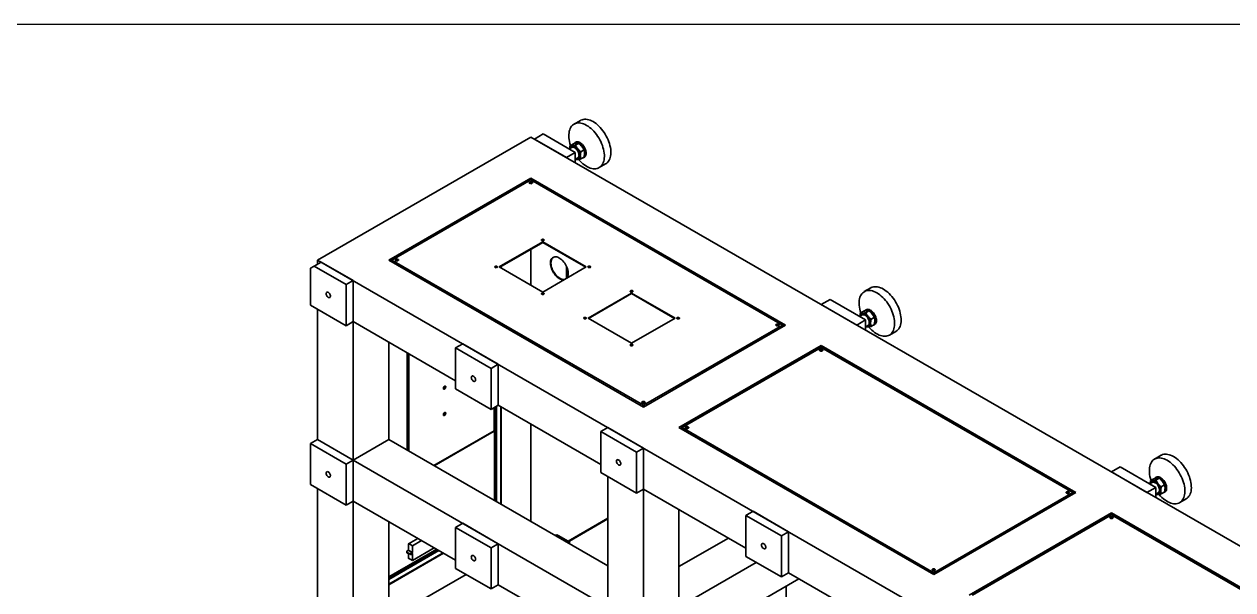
# Model space of a CAD drawing. Header units: millimetres. Extents: x 2577 to 10032, y 103 to 6493.
# Drawn here: x 6403 to 8808, y 5367 to 6493 of the extents above; entities that cross this region are included whole.
import ezdxf

# ---------------------------------------------------------------- set-up
doc = ezdxf.new("R2010")
doc.units = ezdxf.units.MM

msp = doc.modelspace()

# ---------------------------------------------------------------- linework, layer by layer
at = {"color": 7, "linetype": 'Continuous', "lineweight": 35}
for p, q in [((7510.115, 6301.494), (7497.21, 6294.045)), ((7411.369, 6268.404), (6987.105, 6023.481)), ((7411.369, 6268.404), (9214.492, 5227.483)), ((7418.44, 6264.322), (7436.118, 6274.527)), ((7418.44, 6264.322), (7482.08, 6227.583)), ((7436.118, 6274.527), (7499.758, 6237.788)), ((7489.446, 6251.146), (7495.927, 6254.888)), ((7500.804, 6258.015), (7499.39, 6257.199)), ((7500.053, 6252.095), (7506.534, 6255.836)), ((7499.758, 6237.788), (7482.08, 6227.583)), ((7492.697, 6247.562), (7487.762, 6244.713)), ((7499.758, 6237.788), (7499.758, 6217.378)), ((7510.659, 6238.9), (7517.14, 6242.642)), ((7510.659, 6224.757), (7517.14, 6228.499)), ((7516.389, 6227.753), (7517.803, 6228.57)), ((7499.758, 6223.926), (7504.696, 6226.777)), ((7499.758, 6224.062), (7500.053, 6223.809)), ((7547.206, 6207.44), (7560.111, 6214.889)), ((7411.369, 6186.763), (7128.527, 6023.481)), ((7409.869, 6183.237), (7133.391, 6023.63)), ((7411.369, 6183.089), (7134.891, 6023.481)), ((7918.153, 5894.203), (7411.369, 6186.763)), ((7411.369, 6183.639), (7411.369, 6186.763)), ((7911.789, 5894.203), (7411.369, 6183.089)), ((7913.289, 5894.351), (7412.869, 6183.237)), ((7411.369, 6178.025), (7411.369, 6175.498)), ((7348.331, 6009.868), (7434.951, 6059.873)), ((7434.951, 6059.873), (7521.572, 6009.868)), ((7434.951, 6058.648), (7434.951, 6059.873)), ((7349.392, 6009.255), (7434.951, 6058.648)), ((7411.369, 6045.034), (7411.369, 5973.476)), ((7434.951, 6058.648), (7520.511, 6009.255)), ((6980.034, 6011.235), (6994.176, 6019.399)), ((8790.227, 4982.561), (6987.105, 6023.481)), ((6987.105, 6023.481), (6987.105, 6015.317)), ((7057.816, 5982.661), (6994.176, 6019.399)), ((7128.527, 6023.481), (7635.31, 5730.921)), ((7134.891, 6023.481), (7635.31, 5734.595)), ((6972.963, 6007.152), (6980.034, 6011.235)), ((6972.963, 6007.152), (6972.963, 5933.663)), ((7043.674, 5974.497), (6980.034, 6011.235)), ((7341.719, 6008.318), (7341.719, 6010.192)), ((7343.133, 6008.351), (7343.133, 6010.159)), ((7434.951, 5959.863), (7348.331, 6009.868)), ((7352.497, 6007.462), (7352.497, 6011.048)), ((7521.572, 6009.868), (7434.951, 5959.863)), ((7482.08, 6011.213), (7482.08, 5987.069)), ((7057.816, 5982.661), (7043.674, 5974.497)), ((7043.674, 5974.497), (7043.674, 5892.843)), ((7057.816, 5901.007), (7057.816, 5982.661)), ((8087.609, 5968.114), (8074.704, 5960.664)), ((7525.107, 5907.817), (7611.728, 5957.822)), ((7526.168, 5907.204), (7611.728, 5956.597)), ((7611.728, 5957.822), (7698.349, 5907.817)), ((7611.728, 5956.597), (7611.728, 5957.822)), ((7611.728, 5956.597), (7697.288, 5907.204)), ((8006.541, 5945.228), (7988.863, 5935.023)), ((8077.252, 5904.408), (8006.541, 5945.228)), ((7043.674, 5892.843), (6972.963, 5933.663)), ((6987.105, 5925.499), (6987.105, 5666.245)), ((7988.863, 5935.023), (8059.574, 5894.203)), ((8066.94, 5917.766), (8073.421, 5921.508)), ((8078.298, 5924.635), (8076.884, 5923.819)), ((8077.547, 5918.715), (8084.028, 5922.456)), ((7057.816, 5901.007), (7043.674, 5892.843)), ((7057.816, 5901.007), (7261.71, 5783.301)), ((7057.816, 5625.424), (7057.816, 5901.007)), ((7611.728, 5857.812), (7525.107, 5907.817)), ((7698.349, 5907.817), (7611.728, 5857.812)), ((7635.31, 5734.595), (7911.789, 5894.203)), ((7635.31, 5730.921), (7918.153, 5894.203)), ((8077.252, 5904.408), (8059.574, 5894.203)), ((8070.192, 5914.182), (8065.256, 5911.333)), ((8077.252, 5883.998), (8077.252, 5904.408)), ((8077.252, 5890.545), (8082.191, 5893.396)), ((8088.153, 5905.52), (8094.634, 5909.262)), ((8088.153, 5891.377), (8094.634, 5895.119)), ((8093.883, 5894.373), (8095.297, 5895.189)), ((8077.252, 5890.682), (8077.547, 5890.429)), ((8124.7, 5874.059), (8137.605, 5881.509)), ((7128.527, 5666.245), (7128.527, 5860.186)), ((7261.71, 5848.627), (7275.852, 5856.791)), ((7261.71, 5848.627), (7261.71, 5766.973)), ((7332.421, 5807.807), (7261.71, 5848.627)), ((7275.852, 5856.791), (7346.563, 5815.971)), ((7988.863, 5853.383), (7706.021, 5690.101)), ((7987.364, 5849.857), (7710.885, 5690.249)), ((7988.863, 5849.709), (7712.385, 5690.101)), ((8495.576, 5560.863), (7988.863, 5853.383)), ((7988.863, 5850.259), (7988.863, 5853.383)), ((8489.283, 5560.823), (7988.863, 5849.709)), ((7988.863, 5844.645), (7988.863, 5842.118)), ((8490.783, 5560.971), (7990.363, 5849.857)), ((7346.563, 5815.971), (7332.421, 5807.807)), ((7332.421, 5726.152), (7332.421, 5807.807)), ((7346.563, 5734.317), (7346.563, 5815.971)), ((7261.71, 5766.973), (7332.421, 5726.152)), ((7332.421, 5726.152), (7346.563, 5734.317)), ((7339.27, 5684.798), (7339.27, 5730.106)), ((7341.719, 5543.171), (7341.719, 5731.52)), ((7343.133, 5542.355), (7343.133, 5732.337)), ((7346.563, 5734.317), (7550.457, 5616.611)), ((7352.497, 5536.949), (7352.497, 5730.891)), ((7219.079, 5613.97), (7338.019, 5682.633)), ((7411.369, 5696.905), (7411.369, 5502.963)), ((7550.457, 5681.937), (7564.599, 5690.101)), ((7550.457, 5681.937), (7550.457, 5600.283)), ((7621.168, 5641.116), (7550.457, 5681.937)), ((7564.599, 5690.101), (7635.31, 5649.28)), ((7706.021, 5690.101), (8212.733, 5397.582)), ((7712.385, 5690.101), (8212.804, 5401.215)), ((6987.105, 5666.245), (6972.963, 5658.08)), ((6972.963, 5658.08), (6972.963, 5576.426)), ((6972.963, 5658.08), (7043.674, 5617.26)), ((7057.816, 5625.424), (6987.105, 5666.245)), ((7057.816, 5625.424), (7128.527, 5666.245)), ((7128.527, 5666.245), (7564.599, 5414.505)), ((7635.31, 5649.28), (7621.168, 5641.116)), ((7621.168, 5559.462), (7621.168, 5641.116)), ((7635.31, 5567.626), (7635.31, 5649.28)), ((8665.032, 5634.775), (8652.128, 5627.325)), ((7043.674, 5617.26), (7057.816, 5625.424)), ((7043.674, 5617.26), (7043.674, 5535.606)), ((7564.599, 5332.864), (7057.816, 5625.424)), ((7057.816, 5543.77), (7057.816, 5625.424)), ((8583.964, 5611.889), (8566.287, 5601.684)), ((8654.675, 5571.069), (8583.964, 5611.889)), ((7550.457, 5600.283), (7621.168, 5559.462)), ((7564.599, 5592.119), (7564.599, 5332.864)), ((8566.287, 5601.684), (8636.997, 5560.863)), ((8647.615, 5580.842), (8642.68, 5577.993)), ((8644.363, 5584.427), (8650.845, 5588.168)), ((8655.722, 5591.296), (8654.308, 5590.479)), ((8654.97, 5585.375), (8661.451, 5589.117)), ((7043.674, 5535.606), (6972.963, 5576.426)), ((6987.105, 5568.262), (6987.105, 5309.008)), ((7621.168, 5559.462), (7635.31, 5567.626)), ((7635.31, 5567.626), (7839.169, 5449.941)), ((7635.31, 5292.044), (7635.31, 5567.626)), ((8212.733, 5397.582), (8495.576, 5560.863)), ((8212.804, 5401.215), (8489.283, 5560.823)), ((8654.675, 5571.069), (8636.997, 5560.863)), ((8654.675, 5550.658), (8654.675, 5571.069)), ((8654.675, 5557.206), (8659.614, 5560.057)), ((8654.675, 5557.342), (8654.97, 5557.089)), ((8665.577, 5572.181), (8672.058, 5575.922)), ((8665.577, 5558.038), (8672.058, 5561.779)), ((8671.306, 5561.033), (8672.72, 5561.85)), ((7043.674, 5535.606), (7057.816, 5543.77)), ((7057.816, 5543.77), (7261.71, 5426.064)), ((7057.816, 5268.188), (7057.816, 5543.77)), ((8702.124, 5540.72), (8715.028, 5548.17)), ((7485.262, 5463.979), (7564.599, 5509.78)), ((7564.599, 5508.147), (7488.09, 5463.979)), ((7706.021, 5526.806), (7706.021, 5332.864)), ((7839.169, 5515.267), (7853.311, 5523.431)), ((7909.88, 5474.447), (7839.169, 5515.267)), ((7839.169, 5515.267), (7839.169, 5433.613)), ((7853.311, 5523.431), (7924.022, 5482.611)), ((8566.287, 5520.043), (8283.444, 5356.761)), ((8564.858, 5516.477), (8288.379, 5356.869)), ((8566.357, 5516.328), (8289.879, 5356.721)), ((9073.07, 5227.483), (8566.287, 5520.043)), ((8566.287, 5516.878), (8566.287, 5520.043)), ((9066.777, 5227.442), (8566.357, 5516.328)), ((8566.357, 5511.265), (8566.357, 5508.737)), ((9068.277, 5227.591), (8567.857, 5516.477)), ((7128.527, 5309.008), (7128.527, 5502.95)), ((7261.71, 5491.39), (7275.852, 5499.554)), ((7332.421, 5450.57), (7261.71, 5491.39)), ((7261.71, 5409.736), (7261.71, 5491.39)), ((7346.563, 5458.734), (7275.852, 5499.554)), ((7924.022, 5482.611), (7909.88, 5474.447)), ((7924.022, 5400.957), (7924.022, 5482.611)), ((7167.948, 5447.701), (7167.948, 5458.561)), ((7168.089, 5458.806), (7186.541, 5469.458)), ((7168.478, 5459.031), (7175.549, 5454.949)), ((7175.549, 5454.949), (7193.613, 5465.376)), ((7346.563, 5458.734), (7332.421, 5450.57)), ((7346.563, 5377.08), (7346.563, 5458.734)), ((7460.463, 5475.904), (7459.352, 5475.263)), ((7464.049, 5474.593), (7465.463, 5475.409)), ((7482.434, 5463.979), (7464.049, 5474.593)), ((7465.463, 5475.409), (7485.262, 5463.979)), ((7804.347, 5470.043), (7706.021, 5413.28)), ((7909.88, 5392.793), (7909.88, 5474.447)), ((7128.527, 5389.426), (7226.851, 5446.188)), ((7128.527, 5387.794), (7228.266, 5445.372)), ((7128.527, 5376.98), (7237.631, 5439.965)), ((7164.236, 5441.854), (7172.531, 5437.065)), ((7167.241, 5446.476), (7166.71, 5446.17)), ((7175.031, 5441.395), (7166.735, 5446.185)), ((7166.976, 5446.045), (7167.064, 5446.096)), ((7167.064, 5446.374), (7167.064, 5446.096)), ((7167.064, 5446.096), (7175.549, 5441.198)), ((7167.948, 5429.492), (7167.948, 5439.711)), ((7175.549, 5441.198), (7175.348, 5441.081)), ((7175.348, 5439.188), (7175.549, 5439.304)), ((7175.549, 5441.198), (7175.549, 5454.949)), ((7219.073, 5450.679), (7175.549, 5425.553)), ((7175.549, 5425.553), (7175.549, 5439.304)), ((7332.421, 5450.57), (7332.421, 5368.916)), ((7167.948, 5429.941), (7175.549, 5425.553)), ((7168.478, 5429.635), (7168.089, 5429.411)), ((7859.855, 5421.671), (7706.021, 5332.864)), ((7839.169, 5433.613), (7909.88, 5392.793)), ((7282.361, 5397.815), (7128.527, 5309.008)), ((7332.421, 5368.916), (7261.71, 5409.736)), ((7776.743, 5292.037), (7944.719, 5389.008)), ((7909.88, 5392.793), (7924.022, 5400.957)), ((7924.022, 5400.957), (8127.881, 5283.271)), ((7332.421, 5368.916), (7346.563, 5377.08)), ((7346.563, 5377.08), (7550.457, 5259.374)), ((7919.213, 5374.284), (7919.213, 5209.791))]:
    msp.add_line(p, q, dxfattribs=at)
at = {"color": 8, "linetype": 'Continuous', "lineweight": 35}
for p, q in [((7340.305, 6009.723), (7340.305, 6008.787)), ((7351.619, 6010.541), (7351.619, 6007.969)), ((7165.296, 5838.96), (7165.296, 5645.018)), ((7168.832, 5642.977), (7168.832, 5836.919)), ((7338.537, 5729.683), (7338.537, 5683.777)), ((7340.305, 5730.704), (7340.305, 5543.987)), ((7351.619, 5731.398), (7351.619, 5537.456)), ((7338.537, 5683.777), (7218.346, 5614.393)), ((7338.891, 5684.034), (7338.891, 5544.804)), ((7482.434, 5461.938), (7482.434, 5463.979)), ((7488.09, 5463.979), (7488.09, 5458.673)), ((7224.024, 5447.82), (7128.527, 5392.69)), ((7225.439, 5447.004), (7128.527, 5391.057)), ((7236.752, 5440.472), (7128.527, 5377.995)), ((7168.089, 5429.411), (7167.948, 5429.492))]:
    msp.add_line(p, q, dxfattribs=at)
msp.add_lwpolyline([(2576.64, 6493.044), (10031.697, 6493.044), (10031.697, 102.775), (2576.64, 102.775)], close=True)
at = {"color": 7, "linetype": 'Continuous', "lineweight": 35, "flags": 128}
for points in [[(7535.113, 6299.019), (7532.154, 6300.584), (7529.217, 6301.851), (7526.32, 6302.812), (7523.486, 6303.46), (7520.733, 6303.791), (7518.08, 6303.802), (7515.548, 6303.492), (7513.152, 6302.865), (7510.911, 6301.925), (7510.115, 6301.494)], [(7490.283, 6251.63), (7490.218, 6251.827), (7489.07, 6255.641), (7488.155, 6259.421), (7487.479, 6263.141), (7487.047, 6266.773), (7486.861, 6270.293), (7486.923, 6273.676), (7487.232, 6276.897), (7487.787, 6279.936), (7488.583, 6282.77), (7489.615, 6285.379), (7490.876, 6287.745), (7492.357, 6289.851), (7494.047, 6291.683), (7495.934, 6293.228), (7498.006, 6294.475), (7500.247, 6295.416), (7502.643, 6296.043), (7505.176, 6296.352), (7507.828, 6296.341), (7510.581, 6296.01), (7513.416, 6295.362), (7516.312, 6294.401), (7519.25, 6293.134), (7522.208, 6291.569)], [(7522.208, 6291.569), (7525.167, 6289.718), (7528.104, 6287.594), (7531.001, 6285.211), (7533.835, 6282.586), (7536.589, 6279.738), (7539.241, 6276.686), (7541.774, 6273.453), (7544.169, 6270.06), (7546.411, 6266.532), (7548.482, 6262.893), (7550.37, 6259.169), (7552.06, 6255.385), (7553.54, 6251.57), (7554.801, 6247.748), (7555.833, 6243.947), (7556.629, 6240.194), (7557.184, 6236.515), (7557.494, 6232.936), (7557.556, 6229.481), (7557.37, 6226.176), (7556.937, 6223.043), (7556.261, 6220.105), (7555.346, 6217.381), (7554.199, 6214.891), (7552.827, 6212.653), (7551.24, 6210.682), (7549.45, 6208.992), (7547.469, 6207.594), (7545.31, 6206.5), (7542.99, 6205.716), (7540.523, 6205.247), (7537.928, 6205.098), (7535.223, 6205.269), (7532.427, 6205.758), (7529.559, 6206.564), (7526.639, 6207.679), (7523.689, 6209.096), (7520.728, 6210.806), (7517.777, 6212.795), (7514.857, 6215.051), (7511.989, 6217.557), (7509.193, 6220.296), (7506.488, 6223.248), (7505.967, 6223.854)], [(7560.111, 6214.889), (7560.373, 6215.044), (7562.355, 6216.441), (7564.145, 6218.131), (7565.732, 6220.103), (7567.103, 6222.341), (7568.251, 6224.831), (7569.166, 6227.554), (7569.842, 6230.493), (7570.275, 6233.626), (7570.461, 6236.931), (7570.399, 6240.385), (7570.089, 6243.965), (7569.534, 6247.644), (7568.738, 6251.397), (7567.706, 6255.198), (7566.445, 6259.019), (7564.964, 6262.835), (7563.275, 6266.618), (7561.387, 6270.343), (7559.315, 6273.982), (7557.074, 6277.51), (7554.678, 6280.903), (7552.146, 6284.136), (7549.493, 6287.188), (7546.74, 6290.036), (7543.905, 6292.66), (7541.009, 6295.043), (7538.071, 6297.168), (7535.113, 6299.019)], [(7497.353, 6255.241), (7497.628, 6255.631), (7498.65, 6256.689), (7499.868, 6257.445), (7501.257, 6257.882), (7502.787, 6257.99), (7504.426, 6257.768), (7506.139, 6257.22), (7507.889, 6256.357)], [(7500.804, 6258.015), (7500.96, 6258.102), (7502.309, 6258.62), (7503.807, 6258.811), (7505.422, 6258.671), (7507.12, 6258.203), (7508.865, 6257.418), (7510.618, 6256.331), (7512.344, 6254.967), (7514.005, 6253.354), (7515.566, 6251.526), (7516.993, 6249.523), (7518.256, 6247.387), (7519.329, 6245.164), (7520.188, 6242.901), (7520.815, 6240.646), (7521.196, 6238.448), (7521.324, 6236.353)], [(7507.889, 6256.357), (7509.64, 6255.199), (7511.353, 6253.769), (7512.992, 6252.099), (7514.522, 6250.224), (7515.911, 6248.183), (7517.129, 6246.021), (7518.15, 6243.784), (7518.953, 6241.518), (7519.519, 6239.273), (7519.838, 6237.096), (7519.902, 6235.034), (7519.71, 6233.131), (7519.266, 6231.426), (7518.58, 6229.957), (7517.666, 6228.755), (7516.543, 6227.846), (7515.236, 6227.248), (7514.745, 6227.116)], [(7489.092, 6245.48), (7489.59, 6246.908), (7490.33, 6248.109), (7491.287, 6249.027), (7492.436, 6249.639), (7493.747, 6249.927), (7495.187, 6249.885), (7496.717, 6249.513), (7498.298, 6248.822), (7499.89, 6247.829), (7501.451, 6246.56), (7502.941, 6245.047), (7504.321, 6243.331), (7505.555, 6241.455), (7506.611, 6239.468), (7507.463, 6237.422), (7508.087, 6235.369), (7508.468, 6233.362), (7508.596, 6231.454)], [(7504.696, 6226.777), (7505.197, 6227.119), (7506.045, 6228.028), (7506.671, 6229.215), (7507.053, 6230.644), (7507.182, 6232.271), (7507.053, 6234.047), (7506.671, 6235.918), (7506.045, 6237.826), (7505.197, 6239.715), (7504.151, 6241.527), (7502.94, 6243.206), (7501.599, 6244.702), (7500.17, 6245.968), (7498.697, 6246.968)], [(7508.596, 6231.454), (7508.468, 6229.695), (7508.087, 6228.129), (7507.463, 6226.797), (7506.611, 6225.733), (7505.555, 6224.966), (7504.321, 6224.515), (7502.941, 6224.392), (7501.451, 6224.599), (7501.091, 6224.695)], [(7521.324, 6236.353), (7521.196, 6234.406), (7520.815, 6232.648), (7520.188, 6231.117), (7519.329, 6229.846), (7518.256, 6228.861), (7517.803, 6228.57)], [(7413.667, 6178.701), (7414.289, 6178.198), (7414.594, 6177.606), (7414.55, 6176.989), (7414.161, 6176.414), (7413.47, 6175.942), (7412.551, 6175.626), (7411.504, 6175.499), (7410.442, 6175.576), (7409.481, 6175.847), (7408.724, 6176.284), (7408.254, 6176.839), (7408.122, 6177.452), (7408.342, 6178.056), (7408.889, 6178.587), (7409.706, 6178.986), (7410.702, 6179.21), (7411.771, 6179.236), (7412.797, 6179.06), (7413.667, 6178.701)], [(7413.667, 6177.476), (7414.289, 6176.973), (7414.441, 6176.762)], [(7433.007, 6062.22), (7432.436, 6062.701), (7432.204, 6063.269), (7432.344, 6063.847), (7432.836, 6064.356), (7433.613, 6064.729), (7434.571, 6064.915), (7435.581, 6064.888), (7436.505, 6064.652), (7437.22, 6064.239), (7437.628, 6063.706), (7437.675, 6063.123), (7437.354, 6062.57), (7436.708, 6062.121), (7435.825, 6061.837), (7434.824, 6061.756), (7433.84, 6061.89), (7433.007, 6062.22)], [(7147.088, 6024.808), (7147.71, 6024.305), (7148.015, 6023.713), (7147.971, 6023.096), (7147.582, 6022.521), (7146.89, 6022.049), (7145.971, 6021.733), (7144.924, 6021.607), (7143.863, 6021.683), (7142.902, 6021.954), (7142.145, 6022.391), (7141.675, 6022.946), (7141.543, 6023.559), (7141.762, 6024.163), (7142.31, 6024.694), (7143.126, 6025.093), (7144.123, 6025.317), (7145.192, 6025.343), (7146.217, 6025.167), (7147.088, 6024.808)], [(7147.088, 6023.583), (7147.71, 6023.08), (7147.862, 6022.869)], [(7467.938, 5986.716), (7465.847, 5988.066), (7463.786, 5989.684), (7461.782, 5991.546), (7459.866, 5993.628), (7458.062, 5995.899), (7456.397, 5998.328), (7454.895, 6000.88), (7453.575, 6003.52), (7452.457, 6006.211), (7451.556, 6008.914), (7450.885, 6011.593), (7450.454, 6014.208), (7450.268, 6016.725), (7450.33, 6019.107), (7450.639, 6021.32), (7451.191, 6023.334), (7451.978, 6025.121), (7452.99, 6026.656), (7454.211, 6027.916), (7455.624, 6028.884), (7457.211, 6029.547), (7458.948, 6029.896), (7460.812, 6029.924), (7462.775, 6029.633), (7464.811, 6029.026), (7466.891, 6028.111), (7468.985, 6026.902), (7471.065, 6025.416), (7473.101, 6023.672), (7475.064, 6021.697), (7476.927, 6019.516), (7478.665, 6017.162), (7480.251, 6014.668), (7481.665, 6012.067), (7482.886, 6009.397), (7483.897, 6006.695), (7484.684, 6003.999), (7485.236, 6001.348), (7485.546, 5998.777), (7485.608, 5996.324), (7485.422, 5994.022), (7484.99, 5991.904), (7484.32, 5990), (7483.419, 5988.337), (7482.782, 5987.475)], [(7468.998, 5987.328), (7466.908, 5988.678), (7464.846, 5990.296), (7462.843, 5992.159), (7460.926, 5994.24), (7459.123, 5996.511), (7457.458, 5998.94), (7455.955, 6001.492), (7454.636, 6004.132), (7453.518, 6006.823), (7452.617, 6009.526), (7451.946, 6012.205), (7451.515, 6014.821), (7451.329, 6017.337), (7451.391, 6019.719), (7451.7, 6021.932), (7452.252, 6023.947), (7453.039, 6025.734), (7454.05, 6027.268), (7455.271, 6028.528), (7455.98, 6029.067)], [(7340.376, 6008.745), (7339.805, 6009.226), (7339.573, 6009.794), (7339.713, 6010.372), (7340.205, 6010.882), (7340.982, 6011.254), (7341.94, 6011.44), (7342.95, 6011.413), (7343.874, 6011.177), (7344.589, 6010.765), (7344.997, 6010.231), (7345.044, 6009.648), (7344.723, 6009.095), (7344.077, 6008.646), (7343.194, 6008.362), (7342.193, 6008.282), (7341.21, 6008.415), (7340.376, 6008.745)], [(7525.638, 6008.745), (7525.067, 6009.226), (7524.835, 6009.794), (7524.975, 6010.372), (7525.467, 6010.882), (7526.244, 6011.254), (7527.202, 6011.44), (7528.212, 6011.413), (7529.136, 6011.177), (7529.851, 6010.765), (7530.259, 6010.231), (7530.306, 6009.648), (7529.985, 6009.095), (7529.339, 6008.646), (7528.456, 6008.362), (7527.455, 6008.282), (7526.471, 6008.415), (7525.638, 6008.745)], [(8112.607, 5965.639), (8109.649, 5967.203), (8106.711, 5968.471), (8103.815, 5969.432), (8100.98, 5970.08), (8098.227, 5970.411), (8095.575, 5970.421), (8093.042, 5970.112), (8090.646, 5969.485), (8088.405, 5968.545), (8087.609, 5968.114)], [(8137.605, 5881.509), (8137.867, 5881.664), (8139.849, 5883.061), (8141.639, 5884.751), (8143.226, 5886.722), (8144.598, 5888.961), (8145.745, 5891.45), (8146.66, 5894.174), (8147.336, 5897.113), (8147.769, 5900.246), (8147.955, 5903.551), (8147.893, 5907.005), (8147.583, 5910.584), (8147.028, 5914.264), (8146.232, 5918.017), (8145.2, 5921.817), (8143.939, 5925.639), (8142.459, 5929.455), (8140.769, 5933.238), (8138.881, 5936.962), (8136.809, 5940.601), (8134.568, 5944.13), (8132.172, 5947.522), (8129.64, 5950.756), (8126.987, 5953.807), (8124.234, 5956.655), (8121.4, 5959.28), (8118.503, 5961.663), (8115.566, 5963.788), (8112.607, 5965.639)], [(7008.318, 5949.181), (7007.263, 5949.944), (7006.274, 5950.966), (7005.414, 5952.185), (7004.736, 5953.523), (7004.283, 5954.895), (7004.084, 5956.217), (7004.151, 5957.404), (7004.48, 5958.382), (7005.049, 5959.09), (7005.825, 5959.483), (7006.757, 5959.537), (7007.787, 5959.247), (7008.85, 5958.633), (7009.88, 5957.733), (7010.812, 5956.604), (7011.587, 5955.316), (7012.157, 5953.95), (7012.486, 5952.592), (7012.553, 5951.328), (7012.353, 5950.237), (7011.901, 5949.387), (7011.223, 5948.832), (7010.362, 5948.607), (7009.374, 5948.725), (7008.318, 5949.181)], [(7433.007, 5955.27), (7432.436, 5955.752), (7432.204, 5956.319), (7432.344, 5956.897), (7432.836, 5957.407), (7433.613, 5957.78), (7434.571, 5957.965), (7435.581, 5957.938), (7436.505, 5957.703), (7437.22, 5957.29), (7437.628, 5956.756), (7437.675, 5956.173), (7437.354, 5955.62), (7436.708, 5955.171), (7435.825, 5954.888), (7434.824, 5954.807), (7433.84, 5954.941), (7433.007, 5955.27)], [(7609.783, 5960.169), (7609.212, 5960.65), (7608.981, 5961.218), (7609.121, 5961.796), (7609.612, 5962.305), (7610.39, 5962.678), (7611.348, 5962.864), (7612.358, 5962.837), (7613.282, 5962.601), (7613.997, 5962.188), (7614.405, 5961.655), (7614.452, 5961.072), (7614.13, 5960.519), (7613.485, 5960.07), (7612.602, 5959.786), (7611.601, 5959.705), (7610.617, 5959.839), (7609.783, 5960.169)], [(8067.777, 5918.249), (8067.712, 5918.446), (8066.564, 5922.261), (8065.649, 5926.041), (8064.973, 5929.76), (8064.541, 5933.393), (8064.355, 5936.913), (8064.417, 5940.295), (8064.726, 5943.517), (8065.281, 5946.556), (8066.077, 5949.389), (8067.11, 5951.998), (8068.37, 5954.364), (8069.851, 5956.471), (8071.541, 5958.303), (8073.428, 5959.848), (8075.5, 5961.095), (8077.741, 5962.035), (8080.137, 5962.662), (8082.67, 5962.972), (8085.322, 5962.961), (8088.075, 5962.63), (8090.91, 5961.982), (8093.806, 5961.021), (8096.744, 5959.754), (8099.702, 5958.189)], [(8099.702, 5958.189), (8102.661, 5956.338), (8105.599, 5954.213), (8108.495, 5951.83), (8111.33, 5949.206), (8114.083, 5946.358), (8116.735, 5943.306), (8119.268, 5940.073), (8121.663, 5936.68), (8123.905, 5933.152), (8125.977, 5929.513), (8127.864, 5925.789), (8129.554, 5922.005), (8131.034, 5918.189), (8132.295, 5914.368), (8133.327, 5910.567), (8134.124, 5906.814), (8134.678, 5903.135), (8134.988, 5899.555), (8135.05, 5896.101), (8134.864, 5892.796), (8134.431, 5889.663), (8133.755, 5886.724), (8132.84, 5884.001), (8131.693, 5881.511), (8130.321, 5879.273), (8128.734, 5877.301), (8126.944, 5875.611), (8124.963, 5874.214), (8122.804, 5873.12), (8120.484, 5872.335), (8118.017, 5871.867), (8115.423, 5871.718), (8112.718, 5871.888), (8109.921, 5872.378), (8107.053, 5873.183), (8104.134, 5874.299), (8101.183, 5875.716), (8098.222, 5877.425), (8095.271, 5879.415), (8092.352, 5881.671), (8089.484, 5884.177), (8086.687, 5886.915), (8083.982, 5889.868), (8083.461, 5890.474)], [(8066.586, 5912.1), (8067.084, 5913.527), (8067.824, 5914.729), (8068.781, 5915.647), (8069.93, 5916.258), (8071.241, 5916.547), (8072.681, 5916.504), (8074.211, 5916.133), (8075.792, 5915.441), (8077.384, 5914.448), (8078.945, 5913.179), (8080.435, 5911.667), (8081.815, 5909.951), (8083.049, 5908.075), (8084.105, 5906.088), (8084.957, 5904.041), (8085.581, 5901.988), (8085.962, 5899.982), (8086.091, 5898.074)], [(8074.847, 5921.861), (8075.123, 5922.25), (8076.144, 5923.309), (8077.362, 5924.065), (8078.751, 5924.502), (8080.281, 5924.61), (8081.92, 5924.388), (8083.633, 5923.839), (8085.383, 5922.977)], [(8078.298, 5924.635), (8078.454, 5924.722), (8079.803, 5925.239), (8081.301, 5925.43), (8082.916, 5925.29), (8084.614, 5924.823), (8086.359, 5924.038), (8088.112, 5922.951), (8089.838, 5921.587), (8091.499, 5919.974), (8093.06, 5918.146), (8094.487, 5916.143), (8095.75, 5914.007), (8096.823, 5911.784), (8097.682, 5909.521), (8098.309, 5907.266), (8098.69, 5905.068), (8098.818, 5902.973)], [(8085.383, 5922.977), (8087.134, 5921.819), (8088.847, 5920.389), (8090.486, 5918.719), (8092.016, 5916.844), (8093.405, 5914.803), (8094.623, 5912.641), (8095.644, 5910.404), (8096.447, 5908.138), (8097.013, 5905.893), (8097.332, 5903.716), (8097.396, 5901.654), (8097.204, 5899.75), (8096.76, 5898.046), (8096.074, 5896.577), (8095.16, 5895.375), (8094.037, 5894.465), (8092.73, 5893.868), (8092.239, 5893.736)], [(7517.152, 5906.694), (7516.581, 5907.175), (7516.35, 5907.743), (7516.49, 5908.321), (7516.981, 5908.831), (7517.759, 5909.203), (7518.717, 5909.389), (7519.727, 5909.362), (7520.651, 5909.126), (7521.366, 5908.714), (7521.774, 5908.18), (7521.821, 5907.597), (7521.499, 5907.044), (7520.854, 5906.595), (7519.971, 5906.311), (7518.97, 5906.231), (7517.986, 5906.364), (7517.152, 5906.694)], [(7702.414, 5906.694), (7701.843, 5907.175), (7701.612, 5907.743), (7701.752, 5908.321), (7702.243, 5908.831), (7703.021, 5909.203), (7703.979, 5909.389), (7704.989, 5909.362), (7705.913, 5909.126), (7706.628, 5908.714), (7707.036, 5908.18), (7707.083, 5907.597), (7706.761, 5907.044), (7706.116, 5906.595), (7705.233, 5906.311), (7704.232, 5906.231), (7703.248, 5906.364), (7702.414, 5906.694)], [(7904.187, 5895.53), (7904.809, 5895.027), (7905.114, 5894.435), (7905.07, 5893.818), (7904.681, 5893.243), (7903.99, 5892.771), (7903.071, 5892.455), (7902.024, 5892.328), (7900.962, 5892.405), (7900.001, 5892.676), (7899.244, 5893.113), (7898.774, 5893.668), (7898.642, 5894.28), (7898.862, 5894.885), (7899.409, 5895.415), (7900.226, 5895.815), (7901.222, 5896.039), (7902.291, 5896.065), (7903.317, 5895.888), (7904.187, 5895.53)], [(7904.187, 5894.305), (7904.809, 5893.802), (7904.961, 5893.591)], [(8082.191, 5893.396), (8082.691, 5893.738), (8083.54, 5894.648), (8084.165, 5895.835), (8084.547, 5897.264), (8084.676, 5898.891), (8084.547, 5900.667), (8084.165, 5902.537), (8083.54, 5904.446), (8082.691, 5906.335), (8081.645, 5908.146), (8080.434, 5909.826), (8079.093, 5911.321), (8077.665, 5912.588), (8076.191, 5913.588)], [(8086.091, 5898.074), (8085.962, 5896.314), (8085.581, 5894.748), (8084.957, 5893.416), (8084.105, 5892.353), (8083.049, 5891.586), (8081.815, 5891.135), (8080.435, 5891.011), (8078.945, 5891.219), (8078.585, 5891.315)], [(8098.818, 5902.973), (8098.69, 5901.026), (8098.309, 5899.268), (8097.682, 5897.737), (8096.823, 5896.465), (8095.75, 5895.481), (8095.297, 5895.189)], [(7609.783, 5853.219), (7609.212, 5853.701), (7608.981, 5854.268), (7609.121, 5854.846), (7609.612, 5855.356), (7610.39, 5855.729), (7611.348, 5855.914), (7612.358, 5855.887), (7613.282, 5855.652), (7613.997, 5855.239), (7614.405, 5854.705), (7614.452, 5854.122), (7614.13, 5853.569), (7613.485, 5853.12), (7612.602, 5852.837), (7611.601, 5852.756), (7610.617, 5852.89), (7609.783, 5853.219)], [(7991.161, 5845.32), (7991.783, 5844.818), (7992.088, 5844.226), (7992.044, 5843.609), (7991.655, 5843.033), (7990.964, 5842.562), (7990.045, 5842.246), (7988.998, 5842.119), (7987.936, 5842.196), (7986.975, 5842.467), (7986.218, 5842.904), (7985.748, 5843.458), (7985.616, 5844.071), (7985.836, 5844.676), (7986.383, 5845.206), (7987.2, 5845.606), (7988.196, 5845.83), (7989.265, 5845.856), (7990.291, 5845.679), (7991.161, 5845.32)], [(7991.161, 5844.096), (7991.783, 5843.593), (7991.935, 5843.381)], [(7239.542, 5772.3), (7238.762, 5771.699), (7238.066, 5770.862), (7237.53, 5769.88), (7237.212, 5768.86), (7237.146, 5767.911), (7237.341, 5767.137), (7237.774, 5766.622), (7238.398, 5766.421), (7239.147, 5766.557), (7239.938, 5767.014), (7240.687, 5767.742), (7241.311, 5768.664), (7241.744, 5769.679), (7241.938, 5770.677), (7241.873, 5771.55), (7241.555, 5772.204), (7241.019, 5772.567), (7240.323, 5772.6), (7239.542, 5772.3)], [(7297.065, 5782.49), (7296.01, 5783.253), (7295.022, 5784.276), (7294.161, 5785.495), (7293.483, 5786.832), (7293.03, 5788.205), (7292.831, 5789.526), (7292.898, 5790.714), (7293.227, 5791.692), (7293.796, 5792.4), (7294.572, 5792.793), (7295.504, 5792.847), (7296.534, 5792.557), (7297.597, 5791.943), (7298.627, 5791.043), (7299.559, 5789.914), (7300.334, 5788.625), (7300.904, 5787.26), (7301.233, 5785.902), (7301.3, 5784.638), (7301.1, 5783.546), (7300.648, 5782.697), (7299.97, 5782.142), (7299.109, 5781.917), (7298.121, 5782.035), (7297.065, 5782.49)], [(7637.608, 5741.637), (7638.23, 5741.134), (7638.535, 5740.542), (7638.491, 5739.925), (7638.102, 5739.35), (7637.41, 5738.878), (7636.491, 5738.562), (7635.444, 5738.435), (7634.383, 5738.512), (7633.421, 5738.783), (7632.665, 5739.22), (7632.195, 5739.775), (7632.063, 5740.388), (7632.282, 5740.992), (7632.83, 5741.523), (7633.646, 5741.922), (7634.643, 5742.146), (7635.712, 5742.172), (7636.737, 5741.996), (7637.608, 5741.637)], [(7637.608, 5740.412), (7638.23, 5739.909), (7638.382, 5739.698)], [(7239.542, 5720.041), (7238.762, 5719.44), (7238.066, 5718.603), (7237.53, 5717.621), (7237.212, 5716.601), (7237.146, 5715.652), (7237.341, 5714.879), (7237.774, 5714.363), (7238.398, 5714.163), (7239.147, 5714.298), (7239.938, 5714.755), (7240.687, 5715.484), (7241.311, 5716.406), (7241.744, 5717.421), (7241.938, 5718.419), (7241.873, 5719.292), (7241.555, 5719.945), (7241.019, 5720.308), (7240.323, 5720.341), (7239.542, 5720.041)], [(7724.582, 5691.428), (7725.204, 5690.925), (7725.509, 5690.333), (7725.465, 5689.716), (7725.076, 5689.14), (7724.385, 5688.669), (7723.466, 5688.353), (7722.418, 5688.226), (7721.357, 5688.303), (7720.396, 5688.574), (7719.639, 5689.011), (7719.169, 5689.566), (7719.037, 5690.178), (7719.256, 5690.783), (7719.804, 5691.313), (7720.62, 5691.713), (7721.617, 5691.937), (7722.686, 5691.963), (7723.712, 5691.786), (7724.582, 5691.428)], [(7724.582, 5690.203), (7725.204, 5689.7), (7725.356, 5689.488)], [(8645.201, 5584.91), (8645.135, 5585.107), (8643.988, 5588.921), (8643.073, 5592.702), (8642.397, 5596.421), (8641.964, 5600.053), (8641.778, 5603.573), (8641.84, 5606.956), (8642.15, 5610.178), (8642.705, 5613.216), (8643.501, 5616.05), (8644.533, 5618.659), (8645.794, 5621.025), (8647.274, 5623.132), (8648.964, 5624.964), (8650.852, 5626.509), (8652.923, 5627.756), (8655.165, 5628.696), (8657.56, 5629.323), (8660.093, 5629.632), (8662.745, 5629.621), (8665.499, 5629.291), (8668.333, 5628.643), (8671.23, 5627.682), (8674.167, 5626.414), (8677.126, 5624.849)], [(8690.03, 5632.299), (8687.072, 5633.864), (8684.134, 5635.131), (8681.238, 5636.092), (8678.403, 5636.74), (8675.65, 5637.071), (8672.998, 5637.082), (8670.465, 5636.773), (8668.07, 5636.146), (8665.828, 5635.206), (8665.032, 5634.775)], [(8715.028, 5548.17), (8715.291, 5548.324), (8717.272, 5549.722), (8719.062, 5551.412), (8720.649, 5553.383), (8722.021, 5555.621), (8723.168, 5558.111), (8724.083, 5560.835), (8724.76, 5563.773), (8725.192, 5566.906), (8725.378, 5570.211), (8725.316, 5573.666), (8725.007, 5577.245), (8724.452, 5580.924), (8723.655, 5584.677), (8722.623, 5588.478), (8721.362, 5592.3), (8719.882, 5596.115), (8718.192, 5599.899), (8716.305, 5603.623), (8714.233, 5607.262), (8711.991, 5610.79), (8709.596, 5614.183), (8707.063, 5617.416), (8704.411, 5620.468), (8701.658, 5623.316), (8698.823, 5625.941), (8695.927, 5628.324), (8692.989, 5630.448), (8690.03, 5632.299)], [(7585.813, 5615.8), (7584.757, 5616.563), (7583.769, 5617.586), (7582.908, 5618.805), (7582.23, 5620.142), (7581.778, 5621.515), (7581.578, 5622.836), (7581.645, 5624.023), (7581.974, 5625.002), (7582.544, 5625.71), (7583.319, 5626.103), (7584.251, 5626.156), (7585.281, 5625.867), (7586.344, 5625.253), (7587.374, 5624.353), (7588.306, 5623.224), (7589.082, 5621.935), (7589.651, 5620.569), (7589.98, 5619.212), (7590.047, 5617.948), (7589.848, 5616.856), (7589.395, 5616.006), (7588.717, 5615.452), (7587.856, 5615.226), (7586.868, 5615.345), (7585.813, 5615.8)], [(8677.126, 5624.849), (8680.084, 5622.998), (8683.022, 5620.874), (8685.918, 5618.491), (8688.753, 5615.866), (8691.506, 5613.018), (8694.158, 5609.967), (8696.691, 5606.733), (8699.087, 5603.341), (8701.328, 5599.812), (8703.4, 5596.173), (8705.287, 5592.449), (8706.977, 5588.666), (8708.458, 5584.85), (8709.719, 5581.028), (8710.751, 5577.227), (8711.547, 5573.474), (8712.102, 5569.795), (8712.411, 5566.216), (8712.473, 5562.762), (8712.287, 5559.456), (8711.855, 5556.324), (8711.179, 5553.385), (8710.264, 5550.661), (8709.116, 5548.171), (8707.744, 5545.933), (8706.158, 5543.962), (8704.368, 5542.272), (8702.386, 5540.875), (8700.228, 5539.78), (8697.907, 5538.996), (8695.441, 5538.527), (8692.846, 5538.378), (8690.141, 5538.549), (8687.345, 5539.039), (8684.477, 5539.844), (8681.557, 5540.959), (8678.606, 5542.377), (8675.645, 5544.086), (8672.695, 5546.075), (8669.775, 5548.331), (8666.907, 5550.837), (8664.111, 5553.576), (8661.406, 5556.528), (8660.884, 5557.134)], [(7008.318, 5591.944), (7007.263, 5592.707), (7006.274, 5593.73), (7005.414, 5594.948), (7004.736, 5596.286), (7004.283, 5597.659), (7004.084, 5598.98), (7004.151, 5600.167), (7004.48, 5601.145), (7005.049, 5601.853), (7005.825, 5602.246), (7006.757, 5602.3), (7007.787, 5602.011), (7008.85, 5601.397), (7009.88, 5600.497), (7010.812, 5599.367), (7011.587, 5598.079), (7012.157, 5596.713), (7012.486, 5595.355), (7012.553, 5594.091), (7012.353, 5593), (7011.901, 5592.15), (7011.223, 5591.595), (7010.362, 5591.37), (7009.374, 5591.489), (7008.318, 5591.944)], [(8644.009, 5578.761), (8644.507, 5580.188), (8645.248, 5581.39), (8646.205, 5582.308), (8647.354, 5582.919), (8648.665, 5583.207), (8650.104, 5583.165), (8651.634, 5582.793), (8653.216, 5582.102), (8654.808, 5581.109), (8656.369, 5579.84), (8657.858, 5578.328), (8659.238, 5576.611), (8660.472, 5574.735), (8661.529, 5572.748), (8662.38, 5570.702), (8663.004, 5568.649), (8663.386, 5566.643), (8663.514, 5564.735)], [(8652.271, 5588.522), (8652.546, 5588.911), (8653.567, 5589.97), (8654.785, 5590.725), (8656.174, 5591.162), (8657.705, 5591.271), (8659.344, 5591.048), (8661.057, 5590.5), (8662.807, 5589.637)], [(8659.614, 5560.057), (8660.115, 5560.399), (8660.963, 5561.308), (8661.588, 5562.495), (8661.971, 5563.924), (8662.1, 5565.551), (8661.971, 5567.327), (8661.588, 5569.198), (8660.963, 5571.107), (8660.115, 5572.996), (8659.069, 5574.807), (8657.857, 5576.486), (8656.517, 5577.982), (8655.088, 5579.249), (8653.614, 5580.248)], [(8655.722, 5591.296), (8655.878, 5591.382), (8657.227, 5591.9), (8658.725, 5592.091), (8660.34, 5591.951), (8662.038, 5591.483), (8663.782, 5590.698), (8665.536, 5589.612), (8667.262, 5588.247), (8668.922, 5586.634), (8670.483, 5584.807), (8671.91, 5582.803), (8673.174, 5580.668), (8674.246, 5578.444), (8675.105, 5576.181), (8675.732, 5573.927), (8676.114, 5571.728), (8676.242, 5569.633)], [(8662.807, 5589.637), (8664.557, 5588.479), (8666.27, 5587.05), (8667.909, 5585.379), (8669.44, 5583.504), (8670.829, 5581.464), (8672.047, 5579.302), (8673.068, 5577.064), (8673.87, 5574.799), (8674.437, 5572.553), (8674.756, 5570.377), (8674.82, 5568.314), (8674.628, 5566.411), (8674.184, 5564.707), (8673.497, 5563.238), (8672.583, 5562.036), (8671.461, 5561.126), (8670.154, 5560.528), (8669.662, 5560.396)], [(8481.681, 5562.149), (8482.303, 5561.647), (8482.608, 5561.055), (8482.564, 5560.438), (8482.175, 5559.862), (8481.484, 5559.391), (8480.565, 5559.075), (8479.518, 5558.948), (8478.456, 5559.024), (8477.495, 5559.296), (8476.738, 5559.732), (8476.268, 5560.287), (8476.136, 5560.9), (8476.356, 5561.505), (8476.903, 5562.035), (8477.72, 5562.434), (8478.716, 5562.659), (8479.785, 5562.684), (8480.811, 5562.508), (8481.681, 5562.149)], [(8481.681, 5560.925), (8482.303, 5560.422), (8482.455, 5560.21)], [(8663.514, 5564.735), (8663.386, 5562.975), (8663.004, 5561.409), (8662.38, 5560.077), (8661.529, 5559.014), (8660.472, 5558.246), (8659.238, 5557.795), (8657.858, 5557.672), (8656.369, 5557.879), (8656.008, 5557.975)], [(8676.242, 5569.633), (8676.114, 5567.686), (8675.732, 5565.928), (8675.105, 5564.397), (8674.246, 5563.126), (8673.174, 5562.141), (8672.72, 5561.85)], [(8568.656, 5511.94), (8569.277, 5511.438), (8569.583, 5510.846), (8569.538, 5510.229), (8569.149, 5509.653), (8568.458, 5509.182), (8567.539, 5508.866), (8566.492, 5508.739), (8565.43, 5508.815), (8564.469, 5509.087), (8563.712, 5509.523), (8563.243, 5510.078), (8563.11, 5510.691), (8563.33, 5511.296), (8563.877, 5511.826), (8564.694, 5512.225), (8565.691, 5512.45), (8566.759, 5512.475), (8567.785, 5512.299), (8568.656, 5511.94)], [(8568.656, 5510.715), (8569.277, 5510.213), (8569.429, 5510.001)], [(7874.524, 5449.131), (7873.469, 5449.894), (7872.48, 5450.917), (7871.62, 5452.135), (7870.942, 5453.473), (7870.489, 5454.845), (7870.29, 5456.167), (7870.357, 5457.354), (7870.685, 5458.332), (7871.255, 5459.04), (7872.03, 5459.433), (7872.962, 5459.487), (7873.992, 5459.197), (7875.056, 5458.583), (7876.086, 5457.683), (7877.018, 5456.554), (7877.793, 5455.266), (7878.363, 5453.9), (7878.692, 5452.542), (7878.758, 5451.278), (7878.559, 5450.187), (7878.106, 5449.337), (7877.429, 5448.782), (7876.568, 5448.557), (7875.579, 5448.675), (7874.524, 5449.131)], [(7166.71, 5440.454), (7165.864, 5440.138), (7165.12, 5440.205), (7164.567, 5440.646), (7164.273, 5441.409), (7164.273, 5442.402), (7164.567, 5443.504), (7165.12, 5444.583), (7165.864, 5445.509), (7166.71, 5446.17)], [(7164.403, 5440.948), (7164.45, 5440.955), (7165.296, 5441.271)], [(7175.348, 5439.188), (7174.932, 5438.344), (7174.352, 5437.628), (7173.691, 5437.139), (7173.043, 5436.949), (7172.5, 5437.084), (7172.14, 5437.526), (7172.014, 5438.21), (7172.14, 5439.04), (7172.5, 5439.896), (7173.043, 5440.658), (7173.691, 5441.217), (7174.352, 5441.492), (7174.932, 5441.444), (7175.348, 5441.081)], [(7172.544, 5438.516), (7172.638, 5438.023), (7172.906, 5437.715), (7173.308, 5437.637), (7173.781, 5437.801), (7174.255, 5438.183), (7174.656, 5438.725), (7174.925, 5439.343), (7175.019, 5439.945), (7174.925, 5440.437), (7174.656, 5440.746), (7174.255, 5440.824), (7173.781, 5440.659), (7173.308, 5440.277), (7172.906, 5439.736), (7172.638, 5439.117), (7172.544, 5438.516)], [(7297.065, 5425.254), (7296.01, 5426.017), (7295.022, 5427.04), (7294.161, 5428.258), (7293.483, 5429.596), (7293.03, 5430.968), (7292.831, 5432.29), (7292.898, 5433.477), (7293.227, 5434.455), (7293.796, 5435.163), (7294.572, 5435.556), (7295.504, 5435.61), (7296.534, 5435.321), (7297.597, 5434.707), (7298.627, 5433.807), (7299.559, 5432.677), (7300.334, 5431.389), (7300.904, 5430.023), (7301.233, 5428.665), (7301.3, 5427.401), (7301.1, 5426.31), (7300.648, 5425.46), (7299.97, 5424.905), (7299.109, 5424.68), (7298.121, 5424.799), (7297.065, 5425.254)], [(8215.102, 5408.256), (8215.724, 5407.754), (8216.029, 5407.162), (8215.985, 5406.545), (8215.596, 5405.969), (8214.905, 5405.498), (8213.985, 5405.182), (8212.938, 5405.055), (8211.877, 5405.132), (8210.916, 5405.403), (8210.159, 5405.84), (8209.689, 5406.394), (8209.557, 5407.007), (8209.776, 5407.612), (8210.324, 5408.142), (8211.14, 5408.541), (8212.137, 5408.766), (8213.206, 5408.792), (8214.231, 5408.615), (8215.102, 5408.256)], [(8215.102, 5407.032), (8215.724, 5406.529), (8215.876, 5406.317)]]:
    msp.add_lwpolyline(points, dxfattribs=at)
at = {"color": 7, "linetype": 'Continuous', "lineweight": 35}
for centre, radius, start, end in [((7495.2, 6242.248), 5.874, 53.470432, 115.21911), ((7411.369, 6180.639), 3, 60.002688, 119.997312), ((7411.43, 6173.753), 4.344, 58.997264, 136.155241), ((7434.951, 6060.228), 3.563, 44.599337, 135.400663), ((7134.891, 6021.032), 3, 119.99861, 170.69846), ((7144.851, 6019.86), 4.344, 58.997264, 136.155241), ((7342.32, 6006.753), 3.563, 44.599337, 135.400663), ((7527.582, 6006.753), 3.563, 44.599337, 135.400663), ((7475.955, 5999.186), 14.825, 237.264869, 276.118733), ((7477.015, 5999.798), 14.825, 237.264869, 276.118733), ((7434.951, 5953.278), 3.563, 44.599337, 135.400663), ((7611.728, 5958.177), 3.563, 44.599337, 135.400663), ((7519.097, 5904.702), 3.563, 44.599337, 135.400663), ((7704.359, 5904.702), 3.563, 44.599337, 135.400663), ((7901.95, 5890.582), 4.344, 58.997264, 136.155241), ((8072.694, 5908.867), 5.874, 53.470432, 115.21911), ((7611.728, 5851.227), 3.563, 44.599337, 135.400663), ((7988.924, 5840.373), 4.344, 58.997264, 136.155241), ((7988.863, 5847.259), 3, 60.002688, 119.997312), ((7236.492, 5771.285), 4.348, 282.016578, 17.988799), ((7635.371, 5736.689), 4.344, 58.997264, 136.155241), ((7236.492, 5719.026), 4.348, 282.016578, 17.988799), ((7337.312, 5683.642), 1.232, 305.013333, 6.298847), ((7338.018, 5684.923), 1.257, 294.374658, 354.305201), ((7712.385, 5687.651), 3, 119.99861, 170.69846), ((7722.345, 5686.48), 4.344, 58.997264, 136.155241), ((8650.118, 5575.528), 5.874, 53.470432, 115.21911), ((8479.444, 5557.201), 4.344, 58.997264, 136.155241), ((8566.418, 5506.992), 4.344, 58.997264, 136.155241), ((8566.357, 5513.879), 3, 60.002688, 119.997312), ((7168.255, 5458.547), 0.307, 122.605478, 177.394522), ((7461.068, 5470.359), 5.178, 54.849616, 109.113529), ((7462.534, 5471.32), 5.03, 54.382423, 114.307119), ((7485.262, 5469.438), 6.148, 242.609672, 297.390328), ((7166.413, 5447.771), 1.537, 302.605478, 357.394522), ((7168.034, 5429.478), 0.0873, 170.785963, 309.203285), ((8212.865, 5403.308), 4.344, 58.997264, 136.155241)]:
    msp.add_arc(centre, radius, start, end, dxfattribs=at)
at = {"color": 8, "linetype": 'Continuous', "lineweight": 35}
for centre, radius, start, end in [((7410.491, 6181.862), 1.509, 54.382423, 114.307119), ((7412.248, 6181.862), 1.509, 65.692881, 125.617577), ((7137.396, 6019.577), 4.639, 122.696408, 163.13199), ((7134.012, 6022.255), 1.509, 54.382125, 114.310536), ((7912.668, 5892.975), 1.51, 65.82083, 125.606423), ((7909.283, 5890.299), 4.639, 16.86801, 57.303592), ((7987.985, 5848.482), 1.509, 54.382423, 114.307119), ((7989.742, 5848.482), 1.509, 65.692881, 125.617577), ((7637.816, 5730.691), 4.639, 122.696408, 163.13199), ((7632.804, 5730.691), 4.639, 16.86801, 57.303592), ((7714.89, 5686.197), 4.639, 122.696408, 163.13199), ((7711.506, 5688.874), 1.509, 54.382125, 114.310536), ((8490.162, 5559.595), 1.51, 65.82083, 125.606423), ((8486.78, 5556.923), 4.634, 17.721383, 57.306645), ((8565.479, 5515.102), 1.509, 54.382423, 114.307119), ((8567.236, 5515.102), 1.509, 65.692881, 125.617577), ((8215.31, 5397.311), 4.639, 122.696408, 163.13199), ((8210.301, 5397.315), 4.634, 17.721383, 57.306645)]:
    msp.add_arc(centre, radius, start, end, dxfattribs=at)
at = {"color": 7, "linetype": 'Continuous', "lineweight": 35}
for points, knots in [([(7500.053, 6252.095), (7498.858, 6251.855), (7496.444, 6251.369), (7493.484, 6251.005), (7491.145, 6250.941), (7490.016, 6251.078), (7489.446, 6251.146)], [0, 0, 0, 0, 0.26461361, 0.53496576, 0.76535242, 1, 1, 1, 1]), ([(7495.927, 6254.888), (7497.121, 6255.128), (7499.536, 6255.614), (7502.496, 6255.977), (7504.835, 6256.042), (7505.964, 6255.905), (7506.534, 6255.836)], [0, 0, 0, 0, 0.26461361, 0.53496576, 0.76535242, 1, 1, 1, 1]), ([(7510.659, 6238.9), (7509.465, 6239.888), (7507.051, 6241.883), (7504.091, 6245.197), (7501.752, 6248.648), (7500.622, 6250.939), (7500.053, 6252.095)], [0, 0, 0, 0, 0.26461361, 0.53496576, 0.76535242, 1, 1, 1, 1]), ([(7506.534, 6255.836), (7507.728, 6254.849), (7510.142, 6252.853), (7513.102, 6249.54), (7515.441, 6246.089), (7516.57, 6243.798), (7517.14, 6242.642)], [0, 0, 0, 0, 0.26461361, 0.53496576, 0.76535242, 1, 1, 1, 1]), ([(7489.446, 6251.146), (7489.149, 6249.75), (7488.713, 6247.705), (7488.646, 6245.811), (7488.625, 6245.211)], [0, 0, 0, 0, 0.683111629, 1, 1, 1, 1]), ([(7510.659, 6224.757), (7510.386, 6225.827), (7509.832, 6227.989), (7509.63, 6231.549), (7509.927, 6235.236), (7510.414, 6237.671), (7510.659, 6238.9)], [0, 0, 0, 0, 0.26461361, 0.53496576, 0.76535242, 1, 1, 1, 1]), ([(7517.14, 6242.642), (7517.414, 6241.572), (7517.967, 6239.41), (7518.17, 6235.85), (7517.872, 6232.163), (7517.386, 6229.728), (7517.14, 6228.499)], [0, 0, 0, 0, 0.26461361, 0.53496576, 0.76535242, 1, 1, 1, 1]), ([(7500.053, 6223.809), (7500.7, 6223.733), (7502.008, 6223.58), (7504.563, 6223.71), (7507.496, 6224.117), (7509.598, 6224.543), (7510.659, 6224.757)], [0, 0, 0, 0, 0.26461361, 0.53496576, 0.76535242, 1, 1, 1, 1]), ([(8066.94, 5917.766), (8066.643, 5916.369), (8066.208, 5914.325), (8066.14, 5912.431), (8066.119, 5911.831)], [0, 0, 0, 0, 0.683111629, 1, 1, 1, 1]), ([(8077.547, 5918.715), (8076.352, 5918.474), (8073.938, 5917.988), (8070.978, 5917.625), (8068.639, 5917.561), (8067.51, 5917.697), (8066.94, 5917.766)], [0, 0, 0, 0, 0.26461361, 0.53496576, 0.76535242, 1, 1, 1, 1]), ([(8073.421, 5921.508), (8074.616, 5921.748), (8077.03, 5922.234), (8079.99, 5922.597), (8082.329, 5922.661), (8083.458, 5922.525), (8084.028, 5922.456)], [0, 0, 0, 0, 0.26461361, 0.53496576, 0.76535242, 1, 1, 1, 1]), ([(8088.153, 5905.52), (8086.959, 5906.507), (8084.545, 5908.503), (8081.585, 5911.817), (8079.246, 5915.267), (8078.117, 5917.558), (8077.547, 5918.715)], [0, 0, 0, 0, 0.26461361, 0.53496576, 0.76535242, 1, 1, 1, 1]), ([(8084.028, 5922.456), (8085.222, 5921.469), (8087.636, 5919.473), (8090.596, 5916.159), (8092.935, 5912.709), (8094.065, 5910.418), (8094.634, 5909.262)], [0, 0, 0, 0, 0.26461361, 0.53496576, 0.76535242, 1, 1, 1, 1]), ([(7914.737, 5892.231), (7914.735, 5892.272), (7914.716, 5892.588), (7914.463, 5893.168), (7913.988, 5893.881), (7913.505, 5894.19), (7913.277, 5894.337)], [0, 0, 0, 0, 0.046117, 0.35779155, 0.69694847, 1, 1, 1, 1]), ([(8077.547, 5890.429), (8078.194, 5890.353), (8079.502, 5890.2), (8082.057, 5890.33), (8084.99, 5890.737), (8087.092, 5891.162), (8088.153, 5891.377)], [0, 0, 0, 0, 0.26461361, 0.53496576, 0.76535242, 1, 1, 1, 1]), ([(8088.153, 5891.377), (8087.88, 5892.447), (8087.326, 5894.609), (8087.124, 5898.169), (8087.421, 5901.855), (8087.908, 5904.291), (8088.153, 5905.52)], [0, 0, 0, 0, 0.26461361, 0.53496576, 0.76535242, 1, 1, 1, 1]), ([(8094.634, 5909.262), (8094.908, 5908.192), (8095.461, 5906.03), (8095.664, 5902.47), (8095.367, 5898.783), (8094.88, 5896.348), (8094.634, 5895.119)], [0, 0, 0, 0, 0.26461361, 0.53496576, 0.76535242, 1, 1, 1, 1]), ([(8644.363, 5584.427), (8644.066, 5583.03), (8643.631, 5580.985), (8643.564, 5579.091), (8643.542, 5578.491)], [0, 0, 0, 0, 0.683111629, 1, 1, 1, 1]), ([(8654.97, 5585.375), (8653.776, 5585.135), (8651.361, 5584.649), (8648.402, 5584.286), (8646.063, 5584.221), (8644.933, 5584.358), (8644.363, 5584.427)], [0, 0, 0, 0, 0.26461361, 0.53496576, 0.76535242, 1, 1, 1, 1]), ([(8650.845, 5588.168), (8652.039, 5588.409), (8654.453, 5588.894), (8657.413, 5589.258), (8659.752, 5589.322), (8660.881, 5589.185), (8661.451, 5589.117)], [0, 0, 0, 0, 0.26461361, 0.53496576, 0.76535242, 1, 1, 1, 1]), ([(8665.577, 5572.181), (8664.382, 5573.168), (8661.968, 5575.164), (8659.008, 5578.477), (8656.669, 5581.928), (8655.54, 5584.219), (8654.97, 5585.375)], [0, 0, 0, 0, 0.26461361, 0.53496576, 0.76535242, 1, 1, 1, 1]), ([(8661.451, 5589.117), (8662.646, 5588.129), (8665.06, 5586.133), (8668.02, 5582.82), (8670.359, 5579.369), (8671.488, 5577.078), (8672.058, 5575.922)], [0, 0, 0, 0, 0.26461361, 0.53496576, 0.76535242, 1, 1, 1, 1]), ([(8492.226, 5558.929), (8492.225, 5558.944), (8492.204, 5559.233), (8491.955, 5559.788), (8491.482, 5560.501), (8490.999, 5560.81), (8490.771, 5560.956)], [0, 0, 0, 0, 0.01704239, 0.33821686, 0.68771137, 1, 1, 1, 1]), ([(8654.97, 5557.089), (8655.617, 5557.014), (8656.925, 5556.861), (8659.48, 5556.99), (8662.413, 5557.398), (8664.516, 5557.823), (8665.577, 5558.038)], [0, 0, 0, 0, 0.26461361, 0.53496576, 0.76535242, 1, 1, 1, 1]), ([(8665.577, 5558.038), (8665.303, 5559.107), (8664.75, 5561.27), (8664.547, 5564.83), (8664.845, 5568.516), (8665.331, 5570.952), (8665.577, 5572.181)], [0, 0, 0, 0, 0.26461361, 0.53496576, 0.76535242, 1, 1, 1, 1]), ([(8672.058, 5575.922), (8672.331, 5574.853), (8672.885, 5572.69), (8673.087, 5569.13), (8672.79, 5565.444), (8672.303, 5563.008), (8672.058, 5561.779)], [0, 0, 0, 0, 0.26461361, 0.53496576, 0.76535242, 1, 1, 1, 1])]:
    msp.add_open_spline(points, degree=3, knots=knots, dxfattribs=at)

doc.saveas('drawing.dxf')
